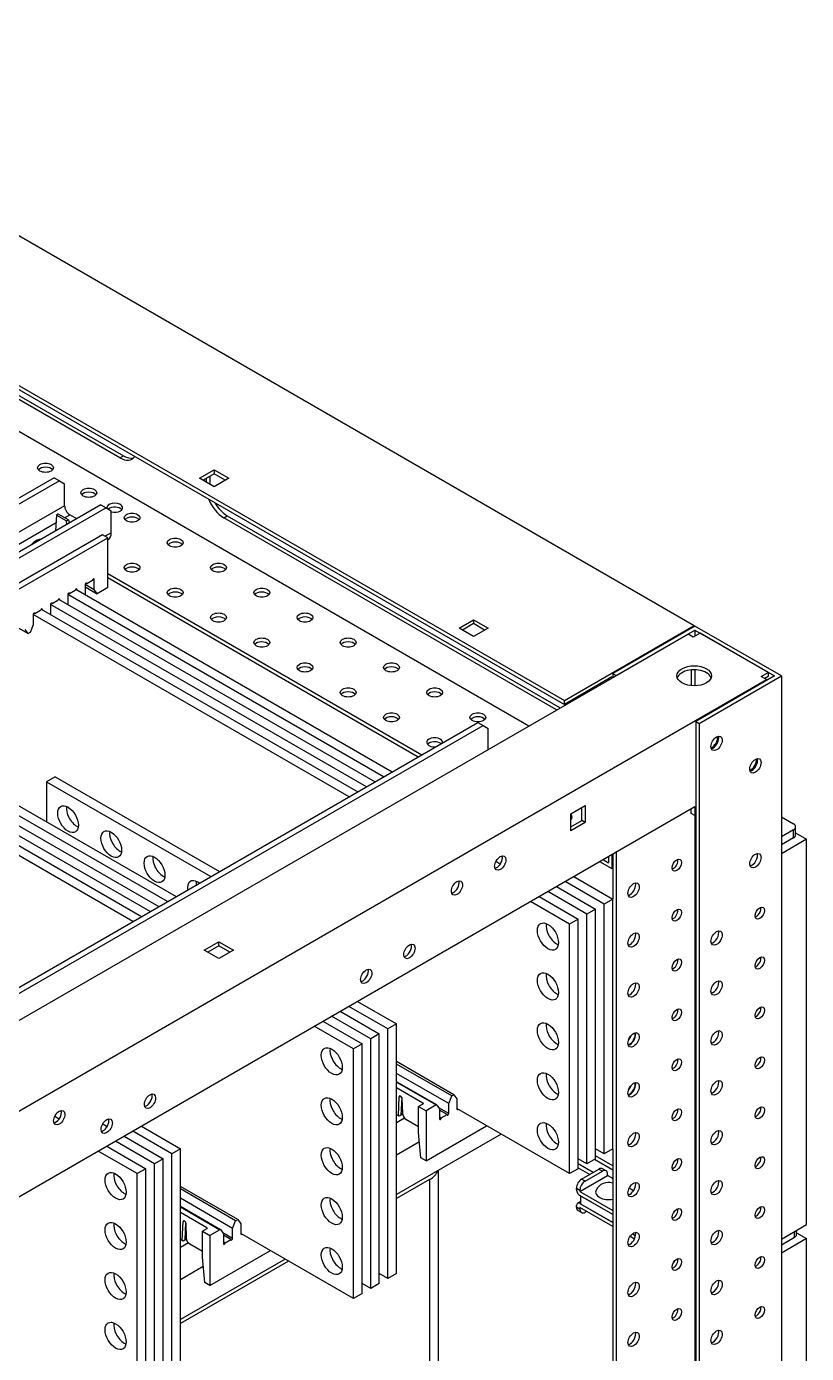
# Model space of a CAD drawing. Header units: millimetres. Extents: x -116965 to 323937, y 291661 to 566926.
# Drawn here: x -22247.7 to -22081.8, y 314003.9 to 314286.1 of the extents above; entities that cross this region are included whole.
import ezdxf

# ---------------------------------------------------------------- set-up
doc = ezdxf.new("R2010")
doc.units = ezdxf.units.MM
doc.layers.add('ALPHA', color=255, linetype='Continuous')

msp = doc.modelspace()

# ---------------------------------------------------------------- linework, layer by layer
at = {"layer": 'ALPHA'}
for p, q in [((-22326.351186, 314286.09629), (-22105.73387, 314158.722824)), ((-22353.92835, 314270.174607), (-22133.311035, 314142.80114)), ((-22353.92835, 314269.325451), (-22133.311035, 314141.951984)), ((-22326.351186, 314244.487625), (-22140.848793, 314137.387768)), ((-22227.808785, 314194.387394), (-22308.701801, 314241.090999)), ((-22307.96641, 314241.515577), (-22227.073394, 314194.811973)), ((-22227.808785, 314194.387394), (-22227.073394, 314194.811973)), ((-22241.781215, 314190.141612), (-22394.007163, 314102.25392)), ((-22240.678128, 314189.504745), (-22392.904076, 314101.617053)), ((-22241.781215, 314190.141612), (-22240.678128, 314189.504745)), ((-22240.678128, 314189.504745), (-22239.575042, 314188.867878)), ((-22210.858021, 314190.035468), (-22207.769379, 314191.818696)), ((-22207.769379, 314188.252239), (-22210.858021, 314190.035468)), ((-22207.769379, 314190.96954), (-22210.12263, 314189.610889)), ((-22209.424009, 314189.20754), (-22209.424009, 314190.014239)), ((-22208.688618, 314190.438817), (-22208.688618, 314188.782962)), ((-22207.769379, 314191.818696), (-22207.769379, 314190.96954)), ((-22207.769379, 314191.818696), (-22204.680736, 314190.035468)), ((-22205.416127, 314189.610889), (-22207.769379, 314190.96954)), ((-22204.680736, 314190.035468), (-22207.769379, 314188.252239)), ((-22239.575042, 314184.197517), (-22239.575042, 314188.867878)), ((-22239.575042, 314184.197517), (-22387.756339, 314098.645005)), ((-22231.853436, 314184.409806), (-22384.079384, 314096.522114)), ((-22230.750349, 314183.772939), (-22382.976297, 314095.885247)), ((-22231.853436, 314184.409806), (-22230.750349, 314183.772939)), ((-22230.750349, 314183.772939), (-22229.647263, 314183.136072)), ((-22241.305868, 314182.224763), (-22241.474642, 314178.855)), ((-22240.938172, 314182.437052), (-22241.305868, 314182.224763)), ((-22241.305868, 314182.224763), (-22239.137021, 314180.972578)), ((-22238.769326, 314181.184867), (-22240.938172, 314182.437052)), ((-22239.575042, 314181.650048), (-22238.471955, 314182.286915)), ((-22239.137021, 314180.972578), (-22238.769326, 314181.184867)), ((-22239.11443, 314180.217669), (-22239.137021, 314180.972578)), ((-22238.769326, 314181.184867), (-22238.591921, 314180.51934)), ((-22237.001173, 314181.437759), (-22238.471955, 314182.286915)), ((-22229.647263, 314178.465711), (-22229.647263, 314183.136072)), ((-22205.747053, 314181.650048), (-22205.011662, 314182.074626)), ((-22134.965665, 314140.784394), (-22205.747053, 314181.650048)), ((-22205.011662, 314182.074626), (-22134.230273, 314141.208972)), ((-22259.062905, 314170.398725), (-22241.387049, 314180.603885)), ((-22229.647263, 314178.465711), (-22230.934197, 314177.722699)), ((-22231.48574, 314178.041133), (-22253.915167, 314165.091497)), ((-22252.812081, 314164.45463), (-22230.382654, 314177.404266)), ((-22245.421401, 314176.852314), (-22245.972944, 314176.53388)), ((-22230.382654, 314177.404266), (-22231.48574, 314178.041133)), ((-22230.382654, 314166.78981), (-22230.382654, 314177.404266)), ((-22230.293436, 314177.037447), (-22230.382654, 314176.985937)), ((-22230.382654, 314169.761858), (-22163.645916, 314131.231384)), ((-22235.21785, 314167.394834), (-22235.21785, 314165.33563)), ((-22235.21785, 314166.983864), (-22232.632196, 314165.491036)), ((-22235.195463, 314167.509283), (-22233.269063, 314166.397075)), ((-22234.850154, 314167.607123), (-22235.034002, 314167.713268)), ((-22233.636759, 314168.307677), (-22234.850154, 314167.607123)), ((-22233.452911, 314168.626111), (-22233.269063, 314168.519966)), ((-22233.269063, 314166.397075), (-22233.269063, 314168.519966)), ((-22230.382654, 314166.78981), (-22232.632196, 314165.491036)), ((-22230.382654, 314168.912701), (-22164.381307, 314130.806806)), ((-22240.99067, 314164.061895), (-22242.204065, 314163.361341)), ((-22240.855433, 314164.344708), (-22173.573695, 314125.499578)), ((-22240.806822, 314164.380329), (-22240.622974, 314164.274184)), ((-22240.622974, 314164.210497), (-22240.622974, 314164.274184)), ((-22238.894805, 314165.271943), (-22238.894805, 314163.212738)), ((-22171.735217, 314126.561023), (-22238.888262, 314165.331852)), ((-22238.527109, 314165.484232), (-22238.710957, 314165.590377)), ((-22237.313714, 314166.184786), (-22238.527109, 314165.484232)), ((-22237.178478, 314166.467599), (-22169.89674, 314127.622469)), ((-22237.129866, 314166.50322), (-22236.946019, 314166.397075)), ((-22236.946019, 314166.333388), (-22236.946019, 314166.397075)), ((-22232.632196, 314165.491036), (-22233.269063, 314166.397075)), ((-22245.88102, 314161.23845), (-22246.064868, 314161.344594)), ((-22244.667625, 314161.939004), (-22245.88102, 314161.23845)), ((-22244.532388, 314162.221816), (-22177.25065, 314123.376687)), ((-22244.483777, 314162.257437), (-22244.299929, 314162.151293)), ((-22244.299929, 314162.087606), (-22244.299929, 314162.151293)), ((-22242.57176, 314163.149052), (-22242.57176, 314161.089847)), ((-22175.412172, 314124.438132), (-22242.565217, 314163.208961)), ((-22242.204065, 314163.361341), (-22242.387913, 314163.467485)), ((-22249.925671, 314158.492299), (-22247.340017, 314156.999472)), ((-22246.248716, 314158.90327), (-22246.885583, 314157.261839)), ((-22246.248716, 314161.026161), (-22246.248716, 314158.90327)), ((-22179.089128, 314122.315241), (-22246.242172, 314161.08607)), ((-22155.703692, 314158.192101), (-22152.61505, 314159.97533)), ((-22152.61505, 314159.126173), (-22154.968301, 314157.767523)), ((-22152.61505, 314159.97533), (-22152.61505, 314159.126173)), ((-22152.61505, 314159.97533), (-22149.526407, 314158.192101)), ((-22150.261798, 314157.767523), (-22152.61505, 314159.126173)), ((-22133.311035, 314142.80114), (-22105.73387, 314158.722824)), ((-22105.550022, 314158.616679), (-22123.01556, 314148.532946)), ((-22105.73387, 314158.722824), (-22105.73387, 314158.510535)), ((-22087.165246, 314148.002224), (-22105.550022, 314158.616679)), ((-22323.225774, 314032.092369), (-22107.020805, 314156.918366)), ((-22247.340017, 314156.999472), (-22247.976884, 314157.905511)), ((-22246.885583, 314157.261839), (-22247.340017, 314156.999472)), ((-22152.61505, 314156.408872), (-22155.703692, 314158.192101)), ((-22149.526407, 314158.192101), (-22152.61505, 314156.408872)), ((-22122.280169, 314148.108368), (-22105.550022, 314157.767523)), ((-22105.917718, 314156.281499), (-22107.020805, 314156.918366)), ((-22104.446936, 314157.130655), (-22105.917718, 314156.281499)), ((-22105.550022, 314157.767523), (-22088.636028, 314148.002224)), ((-22105.550022, 314157.767523), (-22105.550022, 314156.493788)), ((-22089.959732, 314148.766464), (-22104.446936, 314157.130655)), ((-22306.532397, 314022.454443), (-22090.327428, 314147.280441)), ((-22123.199408, 314147.789935), (-22133.311035, 314141.951984)), ((-22123.934799, 314147.365356), (-22123.934799, 314147.153067)), ((-22123.199408, 314147.789935), (-22123.199408, 314147.577645)), ((-22123.01556, 314148.532946), (-22122.280169, 314148.108368)), ((-22123.01556, 314148.532946), (-22123.01556, 314147.68379)), ((-22106.285413, 314145.940341), (-22106.285413, 314149.299866)), ((-22105.550022, 314149.32541), (-22105.550022, 314145.914796)), ((-22088.636028, 314148.002224), (-22105.366175, 314138.343069)), ((-22104.630784, 314137.918491), (-22087.165246, 314148.002224)), ((-22091.430514, 314147.917308), (-22089.959732, 314148.766464)), ((-22090.327428, 314147.280441), (-22091.430514, 314147.917308)), ((-22089.959732, 314147.917308), (-22090.695123, 314147.49273)), ((-22090.327428, 314147.025694), (-22090.327428, 314147.280441)), ((-22089.959732, 314148.766464), (-22089.959732, 314147.917308)), ((-22087.165246, 314148.002224), (-22087.165246, 313638.508357)), ((-22133.311035, 314141.951984), (-22133.311035, 314142.80114)), ((-22132.391796, 314142.482707), (-22132.207948, 314142.376562)), ((-22217.697158, 314100.024885), (-22284.850203, 314138.795713)), ((-22283.140418, 314139.93146), (-22215.85868, 314101.08633)), ((-22303.921759, 314050.243088), (-22151.695811, 314138.13078)), ((-22302.818672, 314049.606221), (-22150.592724, 314137.493913)), ((-22221.374113, 314097.901993), (-22288.527158, 314136.672822)), ((-22286.817374, 314137.808569), (-22219.535636, 314098.963439)), ((-22151.695811, 314138.13078), (-22150.592724, 314137.493913)), ((-22150.592724, 314137.493913), (-22149.489638, 314136.857045)), ((-22149.489638, 314132.398974), (-22149.489638, 314136.857045)), ((-22105.366175, 314138.343069), (-22104.630784, 314137.918491)), ((-22105.366175, 314138.343069), (-22105.366175, 313628.849203)), ((-22104.630784, 314137.918491), (-22104.630784, 313628.424624)), ((-22225.051068, 314095.779102), (-22292.204113, 314134.549931)), ((-22290.494329, 314135.685678), (-22223.212591, 314096.840548)), ((-22241.597367, 314126.561023), (-22243.435845, 314125.499578)), ((-22243.435845, 314125.499578), (-22243.435845, 314117.008013)), ((-22243.435845, 314125.499578), (-22208.50477, 314105.332112)), ((-22241.597367, 314126.561023), (-22206.666292, 314106.393558)), ((-22290.317024, 314013.55953), (-22105.586792, 314120.213579)), ((-22131.950561, 314118.663869), (-22128.861919, 314120.447097)), ((-22129.59731, 314117.305218), (-22129.59731, 314120.022519)), ((-22128.861919, 314120.447097), (-22128.861919, 314116.88064)), ((-22106.322183, 314118.727555), (-22106.322183, 314119.789001)), ((-22105.586792, 314120.213579), (-22105.586792, 314118.302977)), ((-22131.950561, 314115.097411), (-22131.950561, 314118.663869)), ((-22131.950561, 314115.946568), (-22129.59731, 314117.305218)), ((-22128.861919, 314116.88064), (-22131.950561, 314115.097411)), ((-22128.861919, 314116.88064), (-22129.59731, 314117.305218)), ((-22105.586792, 314118.302977), (-22106.322183, 314118.727555)), ((-22105.586792, 314118.302977), (-22105.366175, 314118.430351)), ((-22105.550022, 314118.324206), (-22105.550022, 313773.099654)), ((-22087.165246, 314118.069459), (-22084.591377, 314116.583435)), ((-22084.591377, 314115.309701), (-22087.165246, 314113.823677)), ((-22084.591377, 314113.611388), (-22087.165246, 314112.125364)), ((-22081.833661, 314113.292954), (-22087.165246, 314110.214762)), ((-22084.591377, 314113.611388), (-22084.591377, 314115.309701)), ((-22084.134464, 314114.248255), (-22084.134464, 314115.946568)), ((-22084.134464, 314114.621323), (-22081.833661, 314113.292954)), ((-22081.833661, 314031.349357), (-22081.833661, 314113.292954)), ((-22122.280169, 314110.575653), (-22122.280169, 313763.971222)), ((-22146.939868, 314107.99964), (-22147.884448, 314108.544993)), ((-22125.810046, 314108.537678), (-22123.199408, 314107.030425)), ((-22125.074655, 314108.962256), (-22123.934799, 314108.30416)), ((-22123.934799, 314109.620352), (-22123.934799, 314108.30416)), ((-22123.199408, 314110.044931), (-22123.199408, 314107.030425)), ((-22123.01556, 314110.151075), (-22123.01556, 314100.555607)), ((-22131.325479, 314105.353341), (-22123.01556, 314100.555607)), ((-22123.01556, 314107.13657), (-22123.199408, 314107.030425)), ((-22128.530993, 314097.371271), (-22136.840912, 314102.169005)), ((-22135.002434, 314103.23045), (-22126.692515, 314098.432716)), ((-22124.854038, 314099.494162), (-22133.163956, 314104.291896)), ((-22132.207948, 314095.24838), (-22140.517867, 314100.046114)), ((-22138.679389, 314101.107559), (-22130.36947, 314096.309825)), ((-22123.01556, 314100.555607), (-22124.854038, 314099.494162)), ((-22124.854038, 314046.421884), (-22124.854038, 314099.494162)), ((-22123.01556, 314047.48333), (-22123.01556, 314100.555607)), ((-22130.36947, 314096.309825), (-22132.207948, 314095.24838)), ((-22130.36947, 314043.237547), (-22130.36947, 314096.309825)), ((-22126.692515, 314098.432716), (-22128.530993, 314097.371271)), ((-22128.530993, 314044.298993), (-22128.530993, 314097.371271)), ((-22126.692515, 314045.360439), (-22126.692515, 314098.432716)), ((-22132.207948, 314042.176102), (-22132.207948, 314095.24838)), ((-22209.865243, 314089.686405), (-22206.776601, 314091.469633)), ((-22206.776601, 314090.620477), (-22209.129852, 314089.261827)), ((-22206.776601, 314091.469633), (-22203.687958, 314089.686405)), ((-22206.776601, 314090.620477), (-22206.776601, 314091.469633)), ((-22204.423349, 314089.261827), (-22206.776601, 314090.620477)), ((-22206.776601, 314087.903176), (-22209.865243, 314089.686405)), ((-22203.687958, 314089.686405), (-22206.776601, 314087.903176)), ((-22180.964375, 314076.694311), (-22172.654456, 314071.896577)), ((-22170.815978, 314072.958023), (-22179.125897, 314077.755757)), ((-22177.28742, 314078.817202), (-22168.977501, 314074.019468)), ((-22184.64133, 314074.57142), (-22176.331411, 314069.773686)), ((-22174.492934, 314070.835132), (-22182.802852, 314075.632866)), ((-22168.977501, 314074.019468), (-22170.815978, 314072.958023)), ((-22168.977501, 314020.947191), (-22168.977501, 314074.019468)), ((-22178.169889, 314068.712241), (-22186.479808, 314073.509975)), ((-22172.654456, 314071.896577), (-22174.492934, 314070.835132)), ((-22172.654456, 314018.8243), (-22172.654456, 314071.896577)), ((-22170.815978, 314019.885745), (-22170.815978, 314072.958023)), ((-22176.331411, 314069.773686), (-22178.169889, 314068.712241)), ((-22178.169889, 314015.639963), (-22178.169889, 314068.712241)), ((-22176.331411, 314016.701409), (-22176.331411, 314069.773686)), ((-22174.492934, 314017.762854), (-22174.492934, 314070.835132)), ((-22156.800179, 314058.971981), (-22168.977501, 314066.002561)), ((-22157.254613, 314058.709613), (-22168.977501, 314065.477825)), ((-22157.891481, 314057.068183), (-22168.977501, 314063.4687)), ((-22160.453279, 314056.800685), (-22168.977501, 314061.722147)), ((-22168.977501, 314061.634214), (-22160.583279, 314056.787807)), ((-22163.373821, 314057.197679), (-22168.977501, 314060.432965)), ((-22168.593818, 314054.47964), (-22168.437427, 314058.542817)), ((-22168.437427, 314058.542817), (-22168.173894, 314058.694968)), ((-22168.161915, 314058.688352), (-22168.111308, 314058.659134)), ((-22167.90255, 314058.428244), (-22168.049905, 314054.59984)), ((-22167.835704, 314058.192694), (-22167.741381, 314055.019296)), ((-22163.373821, 314056.98539), (-22164.29306, 314056.454667)), ((-22163.373821, 314057.197679), (-22163.373821, 314056.98539)), ((-22160.583279, 314056.787807), (-22162.726677, 314055.550316)), ((-22160.424062, 314056.773587), (-22159.840267, 314055.943051)), ((-22157.891481, 314057.068183), (-22157.254613, 314058.709613)), ((-22157.891481, 314054.945292), (-22157.891481, 314057.068183)), ((-22157.254613, 314058.709613), (-22156.800179, 314058.971981)), ((-22156.800179, 314058.971981), (-22156.163312, 314058.065942)), ((-22156.163312, 314058.065942), (-22156.163312, 314055.943051)), ((-22241.646807, 314054.41127), (-22240.702228, 314053.865917)), ((-22168.425957, 314054.382726), (-22168.977501, 314054.701159)), ((-22167.272898, 314053.986999), (-22168.977501, 314053.002846)), ((-22167.712461, 314054.794663), (-22168.425957, 314054.382726)), ((-22167.718477, 314054.823418), (-22168.034282, 314055.005748)), ((-22167.77016, 314055.987549), (-22167.991572, 314056.115381)), ((-22167.780797, 314056.345423), (-22167.978328, 314056.459467)), ((-22164.29306, 314056.454667), (-22162.726677, 314055.550316)), ((-22164.29306, 314050.935151), (-22164.29306, 314056.454667)), ((-22162.726677, 314055.550316), (-22162.726677, 314044.93586)), ((-22157.891481, 314054.945292), (-22159.990951, 314056.157422)), ((-22159.840267, 314055.943051), (-22159.840267, 314053.82016)), ((-22158.259176, 314054.733003), (-22159.840267, 314055.645846)), ((-22159.840267, 314054.244738), (-22159.472571, 314054.032449)), ((-22159.472571, 314054.032449), (-22158.259176, 314054.733003)), ((-22132.207948, 314042.176102), (-22156.163312, 314056.006737)), ((-22231.448271, 314052.768924), (-22230.493662, 314052.217781)), ((-22216.777919, 314046.421884), (-22225.087838, 314051.219618)), ((-22223.24936, 314052.281064), (-22214.939441, 314047.48333)), ((-22167.006437, 314053.775455), (-22164.29306, 314052.208885)), ((-22162.726677, 314044.93586), (-22149.857333, 314052.365979)), ((-22220.454874, 314044.298993), (-22228.764793, 314049.096727)), ((-22226.926316, 314050.158172), (-22218.616397, 314045.360439)), ((-22146.731921, 314050.561522), (-22168.977501, 314037.718031)), ((-22168.977501, 314046.209595), (-22164.127015, 314049.010024)), ((-22164.29306, 314050.935682), (-22164.29352, 314050.935416)), ((-22164.29352, 314050.935416), (-22164.29306, 314050.935151)), ((-22163.829763, 314045.572728), (-22164.29352, 314050.935416)), ((-22224.13183, 314042.176102), (-22232.441749, 314046.973836)), ((-22230.603271, 314048.035281), (-22222.293352, 314043.237547)), ((-22214.939441, 314047.48333), (-22216.777919, 314046.421884)), ((-22216.777919, 313993.349606), (-22216.777919, 314046.421884)), ((-22214.939441, 313994.411052), (-22214.939441, 314047.48333)), ((-22162.726677, 314044.93586), (-22163.829763, 314045.572728)), ((-22124.854038, 314046.421884), (-22126.692515, 314047.48333)), ((-22123.01556, 314043.874415), (-22126.692515, 314045.997306)), ((-22123.01556, 314047.48333), (-22124.854038, 314046.421884)), ((-22123.01556, 314047.48333), (-22123.01556, 313763.546644)), ((-22222.293352, 314043.237547), (-22224.13183, 314042.176102)), ((-22222.293352, 313990.16527), (-22222.293352, 314043.237547)), ((-22218.616397, 314045.360439), (-22220.454874, 314044.298993)), ((-22220.454874, 313991.226715), (-22220.454874, 314044.298993)), ((-22218.616397, 313992.288161), (-22218.616397, 314045.360439)), ((-22160.08748, 313990.483703), (-22160.08748, 314042.850686)), ((-22130.36947, 314043.237547), (-22132.207948, 314042.176102)), ((-22128.530993, 314044.298993), (-22130.36947, 314045.360439)), ((-22127.170519, 314042.452078), (-22130.36947, 314044.298993)), ((-22130.36947, 314043.449837), (-22127.90591, 314042.027499)), ((-22129.634079, 314041.029741), (-22125.957124, 314043.152632)), ((-22128.898688, 314040.605162), (-22125.221733, 314042.728054)), ((-22126.692515, 314045.360439), (-22128.530993, 314044.298993)), ((-22126.876363, 314045.254294), (-22123.01556, 314043.025258)), ((-22125.957124, 314043.152632), (-22125.221733, 314042.728054)), ((-22124.441733, 314042.805318), (-22125.177124, 314043.229897)), ((-22224.13183, 313989.103824), (-22224.13183, 314042.176102)), ((-22161.991286, 314040.902367), (-22168.977501, 314036.868874)), ((-22161.991286, 314040.902367), (-22161.991286, 313987.830089)), ((-22130.001775, 314038.354898), (-22124.118646, 314041.751524)), ((-22128.898688, 314040.605162), (-22129.634079, 314041.029741)), ((-22124.118646, 314041.751524), (-22124.118646, 314042.091186)), ((-22123.01556, 314041.114656), (-22124.118646, 314041.751524)), ((-22123.199408, 314041.220801), (-22123.01556, 314041.326945)), ((-22118.284026, 314040.293506), (-22118.187011, 314040.237494)), ((-22202.76212, 314032.435842), (-22214.939441, 314039.466422)), ((-22203.216554, 314032.173474), (-22214.939441, 314038.941687)), ((-22130.737166, 314039.119139), (-22130.001775, 314038.69456)), ((-22130.737166, 314038.779476), (-22130.737166, 314039.119139)), ((-22130.001775, 314038.69456), (-22130.001775, 314038.354898)), ((-22130.001775, 314038.354898), (-22123.01556, 314034.321405)), ((-22123.01556, 314033.472248), (-22130.001775, 314037.505741)), ((-22129.817927, 314035.701284), (-22129.817927, 314037.399597)), ((-22123.01556, 314033.472248), (-22129.817927, 314037.399597)), ((-22118.590543, 314038.559872), (-22119.535123, 314039.105225)), ((-22203.853421, 314030.532044), (-22214.939441, 314036.932561)), ((-22206.41522, 314030.264546), (-22214.939441, 314035.186008)), ((-22214.939441, 314035.098075), (-22206.54522, 314030.251668)), ((-22130.737166, 314035.043188), (-22130.737166, 314035.38285)), ((-22130.001775, 314034.618609), (-22130.737166, 314035.043188)), ((-22129.817927, 314036.265305), (-22130.521775, 314035.858938)), ((-22129.678688, 314033.904477), (-22130.414079, 314034.329055)), ((-22130.001775, 314035.807429), (-22129.817927, 314035.913573)), ((-22130.001775, 314035.807429), (-22123.01556, 314031.773935)), ((-22123.01556, 314030.924779), (-22130.001775, 314034.958272)), ((-22130.001775, 314034.958272), (-22130.001775, 314034.618609)), ((-22123.01556, 314031.773935), (-22129.817927, 314035.701284)), ((-22209.335762, 314030.66154), (-22214.939441, 314033.896827)), ((-22214.555759, 314027.943501), (-22214.399367, 314032.006678)), ((-22214.399367, 314032.006678), (-22214.135835, 314032.158829)), ((-22214.123856, 314032.152213), (-22214.073249, 314032.122995)), ((-22213.864491, 314031.892105), (-22214.011846, 314028.063701)), ((-22213.797645, 314031.656555), (-22213.703321, 314028.483157)), ((-22203.853421, 314030.532044), (-22203.216554, 314032.173474)), ((-22203.216554, 314032.173474), (-22202.76212, 314032.435842)), ((-22202.76212, 314032.435842), (-22202.125252, 314031.529803)), ((-22202.125252, 314031.529803), (-22202.125252, 314029.406912)), ((-22128.604532, 314034.151573), (-22128.898688, 314033.981742)), ((-22110.172791, 314033.69988), (-22110.198705, 314033.714842)), ((-22213.732101, 314029.45141), (-22213.953513, 314029.579242)), ((-22213.742738, 314029.809284), (-22213.940269, 314029.923328)), ((-22209.335762, 314030.449251), (-22210.255, 314029.918529)), ((-22210.255, 314024.399012), (-22210.255, 314029.918529)), ((-22210.255, 314029.918529), (-22208.688618, 314029.014177)), ((-22209.335762, 314030.66154), (-22209.335762, 314030.449251)), ((-22206.54522, 314030.251668), (-22208.688618, 314029.014177)), ((-22208.688618, 314029.014177), (-22208.688618, 314018.399721)), ((-22206.386003, 314030.237448), (-22205.802208, 314029.406912)), ((-22203.853421, 314028.409153), (-22205.952892, 314029.621283)), ((-22205.802208, 314029.406912), (-22205.802208, 314027.284021)), ((-22204.221117, 314028.196864), (-22205.802208, 314029.109707)), ((-22203.853421, 314028.409153), (-22203.853421, 314030.532044)), ((-22178.169889, 314015.639963), (-22202.125252, 314029.470599)), ((-22118.406696, 314028.26385), (-22119.351275, 314028.809203)), ((-22118.169919, 314028.976303), (-22118.85266, 314029.370484)), ((-22118.85266, 314029.370484), (-22118.169919, 314028.976303)), ((-22087.165246, 314028.271165), (-22081.833661, 314031.349357)), ((-22084.40753, 314028.589599), (-22087.165246, 314026.99743)), ((-22084.40753, 314028.589599), (-22084.40753, 314029.863333)), ((-22083.950616, 314029.226466), (-22083.950616, 314030.127132)), ((-22083.950616, 314029.599534), (-22081.833661, 314028.37731)), ((-22214.387898, 314027.846587), (-22214.939441, 314028.165021)), ((-22213.234839, 314027.45086), (-22214.939441, 314026.466708)), ((-22213.674402, 314028.258524), (-22214.387898, 314027.846587)), ((-22213.680418, 314028.287279), (-22213.996223, 314028.469609)), ((-22212.968378, 314027.239316), (-22210.255, 314025.672746)), ((-22208.688618, 314018.399721), (-22195.819274, 314025.82984)), ((-22205.802208, 314027.708599), (-22205.434512, 314027.49631)), ((-22205.434512, 314027.49631), (-22204.221117, 314028.196864)), ((-22081.833661, 314028.37731), (-22087.165246, 314025.299118)), ((-22081.833661, 313946.433713), (-22081.833661, 314028.37731)), ((-22192.693862, 314024.025383), (-22214.939441, 314011.181892)), ((-22191.958471, 314023.600805), (-22214.939441, 314010.332735)), ((-22210.255, 314024.399543), (-22210.25546, 314024.399277)), ((-22210.25546, 314024.399277), (-22210.255, 314024.399012)), ((-22209.791704, 314019.036589), (-22210.25546, 314024.399277)), ((-22214.939441, 314019.673456), (-22210.088956, 314022.473885)), ((-22170.815978, 314019.885745), (-22172.654456, 314020.947191)), ((-22168.977501, 314020.947191), (-22170.815978, 314019.885745)), ((-22208.688618, 314018.399721), (-22209.791704, 314019.036589)), ((-22174.492934, 314017.762854), (-22176.331411, 314018.8243)), ((-22172.654456, 314018.8243), (-22174.492934, 314017.762854)), ((-22176.331411, 314016.701409), (-22178.169889, 314015.639963))]:
    msp.add_line(p, q, dxfattribs=at)
msp.add_arc((-22123.934799, 314037.387656), 2.926625, 71.69380052, 153.81037469, dxfattribs=at)
for centre, major_axis, start_param, end_param in [((-22243.619693, 314192.264503), (-1.69, 0), 2.3561944902, 8.6393797974), ((-22243.619693, 314191.415347), (-1.69, 0), 3.5917893435, 5.8329886172), ((-22227.808785, 314198.633177), (-2.6, 4.503332), 2.3561944902, 3.4033920414), ((-22227.073394, 314199.057755), (-2.6, 4.503332), 2.3561944902, 2.999695599), ((-22234.427304, 314186.957276), (-1.69, 0), 2.3561944902, 8.6393797974), ((-22234.427304, 314186.108119), (-1.69, 0), 3.5917893435, 5.8329886172), ((-22238.471955, 314183.56065), (-0.78, 1.351), 0.7853981634, 2.3561944902), ((-22228.911871, 314183.772939), (-1.69, 0), 2.3561944902, 6.375423563), ((-22228.911871, 314182.923782), (-1.69, 0), 3.5917893435, 5.6522467422), ((-22205.747053, 314185.89583), (-2.6, 4.503332), 1.308996939, 2.3561944902), ((-22205.011662, 314186.320408), (-2.6, 4.503332), 1.56079566, 2.3561944902), ((-22228.911871, 314183.772939), (-1.69, 0), 1.1205996368, 2.3561944902), ((-22225.234916, 314181.650048), (-1.69, 0), 2.3561944902, 8.6393797974), ((-22225.234916, 314180.800891), (-1.69, 0), 3.5917893435, 5.8329886172), ((-22231.853436, 314179.739446), (-1.56, 2.701999), 3.1415926536, 3.926990817), ((-22244.355084, 314175.599808), (-2.288, 0), 5.4977871438, 6.0482686858), ((-22244.355084, 314176.236675), (-1.508, 0), 4.8150711723, 6.1805031152), ((-22216.042528, 314176.34282), (-1.69, 0), 2.3561944902, 8.6393797974), ((-22216.042528, 314175.493664), (-1.69, 0), 3.5917893435, 5.8329886172), ((-22225.234916, 314171.035592), (-1.69, 0), 2.3561944902, 8.6393797974), ((-22225.234916, 314170.186436), (-1.69, 0), 3.5917893435, 5.8329886172), ((-22206.85014, 314171.035592), (-1.69, 0), 2.3561944902, 8.6393797974), ((-22206.85014, 314170.186436), (-1.69, 0), 3.5917893435, 5.8329886172), ((-22235.034002, 314167.500979), (0.13, 0.225167), 5.4977871438, 8.6393797974), ((-22233.452911, 314168.413822), (0.13, 0.225167), 5.4977871438, 8.6393797974), ((-22216.042528, 314165.728364), (-1.69, 0), 2.3561944902, 8.6393797974), ((-22197.657752, 314165.728364), (-1.69, 0), 2.3561944902, 8.6393797974), ((-22240.806822, 314164.168039), (0.13, 0.225167), 5.4977871438, 8.6393797974), ((-22238.710957, 314165.378087), (0.13, 0.225167), 5.4977871438, 8.6393797974), ((-22237.129866, 314166.290931), (0.13, 0.225167), 5.4977871438, 8.6393797974), ((-22216.042528, 314164.879208), (-1.69, 0), 3.5917893435, 5.8329886172), ((-22197.657752, 314164.879208), (-1.69, 0), 3.5917893435, 5.8329886172), ((-22246.064868, 314161.132305), (0.13, 0.225167), 5.4977871438, 8.6393797974), ((-22244.483777, 314162.045148), (0.13, 0.225167), 5.4977871438, 8.6393797974), ((-22242.387913, 314163.255196), (0.13, 0.225167), 5.4977871438, 8.6393797974), ((-22206.85014, 314160.421137), (-1.69, 0), 2.3561944902, 8.6393797974), ((-22188.465364, 314160.421137), (-1.69, 0), 2.3561944902, 8.6393797974), ((-22206.85014, 314159.57198), (-1.69, 0), 3.5917893435, 5.8329886172), ((-22188.465364, 314159.57198), (-1.69, 0), 3.5917893435, 5.8329886172), ((-22197.657752, 314155.113909), (-1.69, 0), 2.3561944902, 8.6393797974), ((-22179.272975, 314155.113909), (-1.69, 0), 2.3561944902, 8.6393797974), ((-22197.657752, 314154.264752), (-1.69, 0), 3.5917893435, 5.8329886172), ((-22179.272975, 314154.264752), (-1.69, 0), 3.5917893435, 5.8329886172), ((-22188.465364, 314149.806681), (-1.69, 0), 2.3561944902, 8.6393797974), ((-22188.465364, 314148.957525), (-1.69, 0), 3.5917893435, 5.8329886172), ((-22170.080587, 314149.806681), (-1.69, 0), 2.3561944902, 8.6393797974), ((-22170.080587, 314148.957525), (-1.69, 0), 3.5917893435, 5.8329886172), ((-22105.697101, 314148.044682), (-3.692, 0), 2.3561944902, 8.6393797974), ((-22105.697101, 314147.195525), (-3.692, 0), 3.926990817, 6.0826591128), ((-22105.697101, 314147.195525), (-3.692, 0), 3.342118848, 3.926990817), ((-22179.272975, 314144.499453), (-1.69, 0), 2.3561944902, 8.6393797974), ((-22179.272975, 314143.650297), (-1.69, 0), 3.5917893435, 5.8329886172), ((-22160.888199, 314144.499453), (-1.69, 0), 2.3561944902, 8.6393797974), ((-22160.888199, 314143.650297), (-1.69, 0), 3.5917893435, 5.8329886172), ((-22170.080587, 314139.192226), (-1.69, 0), 2.3561944902, 8.6393797974), ((-22170.080587, 314138.343069), (-1.69, 0), 3.5917893435, 5.8329886172), ((-22151.695811, 314139.192226), (-1.69, 0), 2.3561944902, 8.6393797974), ((-22151.695811, 314138.343069), (-1.69, 0), 3.5917893435, 5.8329886172), ((-22160.888199, 314133.884998), (-1.69, 0), 3.0493543979, 7.9462198897), ((-22160.888199, 314133.035841), (-1.69, 0), 3.7725312186, 5.8329886172), ((-22100.953828, 314133.672709), (0.845, 1.463583), 2.3561944902, 8.6393797974), ((-22101.909837, 314134.22466), (0.845, 1.463583), 3.7428568703, 5.6819210905), ((-22101.689219, 314134.097287), (0.845, 1.463583), 3.5917893435, 5.8329886172), ((-22092.680679, 314128.896204), (0.845, 1.463583), 2.3561944902, 8.6393797974), ((-22093.636687, 314129.448155), (0.845, 1.463583), 3.7428568703, 5.6819210905), ((-22093.41607, 314129.320782), (0.845, 1.463583), 3.5917893435, 5.8329886172), ((-22238.839651, 314117.538736), (-1.56, 2.701999), 0.7853981634, 7.0685834706), ((-22237.001173, 314118.600182), (-1.56, 2.701999), 0.6301372461, 2.3561944902), ((-22237.001173, 314118.600182), (-1.56, 2.701999), 2.3561944902, 2.5114554075), ((-22133.311035, 314117.963314), (-1.69, 0), 2.5064951808, 3.7766901264), ((-22133.311035, 314117.114158), (-1.69, 0), 3.5917893435, 3.7766901264), ((-22085.694464, 314115.946568), (-1.56, 0), 2.3561944902, 3.926990817), ((-22229.647263, 314112.231508), (-1.56, 2.701999), 0.7853981634, 7.0685834706), ((-22227.808785, 314113.292954), (-1.56, 2.701999), 0.6301372461, 2.3561944902), ((-22085.694464, 314114.248255), (-1.56, 0), 2.3561944902, 3.1415926536), ((-22227.808785, 314113.292954), (-1.56, 2.701999), 2.3561944902, 2.5114554075), ((-22092.680679, 314108.728738), (0.845, 1.463583), 2.3561944902, 8.6393797974), ((-22220.454874, 314106.924281), (-1.56, 2.701999), 0.7853981634, 7.0685834706), ((-22218.616397, 314107.985726), (-1.56, 2.701999), 0.6301372461, 2.3561944902), ((-22146.952539, 314108.219244), (0.845, 1.463583), 2.3561944902, 8.6393797974), ((-22147.68793, 314108.643823), (0.845, 1.463583), 3.5917893435, 5.4977871438), ((-22147.68793, 314108.643823), (0.845, 1.463583), 5.4977871438, 5.8329886172), ((-22109.410825, 314107.773437), (0.702, 1.2159), 2.3561944902, 8.6393797974), ((-22110.146216, 314108.198015), (0.702, 1.2159), 3.926990817, 5.7318997087), ((-22093.41607, 314109.153316), (0.845, 1.463583), 3.5917893435, 5.8329886172), ((-22218.616397, 314107.985726), (-1.56, 2.701999), 2.3561944902, 2.5114554075), ((-22110.146216, 314108.198015), (0.702, 1.2159), 3.692878252, 3.926990817), ((-22211.262486, 314101.617053), (-1.56, 2.701999), 5.4977871438, 7.2238443879), ((-22209.424009, 314102.678498), (-1.56, 2.701999), 0.6301372461, 0.9406590807), ((-22211.262486, 314101.617053), (-1.56, 2.701999), 5.3425262265, 5.4977871438), ((-22156.144927, 314102.912017), (0.845, 1.463583), 2.3561944902, 8.6393797974), ((-22156.880318, 314103.336595), (0.845, 1.463583), 3.5917893435, 5.4977871438), ((-22156.880318, 314103.336595), (0.845, 1.463583), 5.4977871438, 5.8329886172), ((-22118.603214, 314102.466209), (0.845, 1.463583), 2.3561944902, 8.6393797974), ((-22119.338605, 314102.890788), (0.845, 1.463583), 3.926990817, 5.8329886172), ((-22119.338605, 314102.890788), (0.845, 1.463583), 3.5917893435, 3.926990817), ((-22109.410825, 314097.158982), (0.702, 1.2159), 2.3561944902, 8.6393797974), ((-22110.146216, 314097.58356), (0.702, 1.2159), 3.692878252, 3.926990817), ((-22110.146216, 314097.58356), (0.702, 1.2159), 3.926990817, 5.7318997087), ((-22091.76144, 314097.58356), (0.702, 1.2159), 2.3561944902, 8.6393797974), ((-22092.496831, 314098.008138), (0.702, 1.2159), 3.692878252, 5.7318997087), ((-22136.804142, 314092.594766), (-1.586, 2.747033), 0.7853981634, 7.0685834706), ((-22134.965665, 314093.656211), (-1.586, 2.747033), 0.6182324985, 2.3561944902), ((-22118.603214, 314091.851754), (0.845, 1.463583), 2.3561944902, 8.6393797974), ((-22100.953828, 314092.276332), (0.845, 1.463583), 2.3561944902, 8.6393797974), ((-22101.689219, 314092.70091), (0.845, 1.463583), 3.5917893435, 5.8329886172), ((-22166.256554, 314089.431658), (0.845, 1.463583), 2.3561944902, 8.6393797974), ((-22166.991945, 314089.856236), (0.845, 1.463583), 5.4977871438, 5.8329886172), ((-22134.965665, 314093.656211), (-1.586, 2.747033), 2.3561944902, 2.5233601551), ((-22119.338605, 314092.276332), (0.845, 1.463583), 3.5917893435, 3.926990817), ((-22119.338605, 314092.276332), (0.845, 1.463583), 3.926990817, 5.8329886172), ((-22166.991945, 314089.856236), (0.845, 1.463583), 3.5917893435, 5.4977871438), ((-22109.410825, 314086.544526), (0.702, 1.2159), 2.3561944902, 8.6393797974), ((-22110.146216, 314086.969104), (0.702, 1.2159), 3.926990817, 5.7318997087), ((-22091.76144, 314086.969104), (0.702, 1.2159), 2.3561944902, 8.6393797974), ((-22092.496831, 314087.393682), (0.702, 1.2159), 3.692878252, 5.7318997087), ((-22175.448942, 314084.12443), (0.845, 1.463583), 2.3561944902, 8.6393797974), ((-22176.184333, 314084.549008), (0.845, 1.463583), 3.5917893435, 5.4977871438), ((-22176.184333, 314084.549008), (0.845, 1.463583), 5.4977871438, 5.8329886172), ((-22136.804142, 314081.98031), (-1.586, 2.747033), 0.7853981634, 7.0685834706), ((-22110.146216, 314086.969104), (0.702, 1.2159), 3.692878252, 3.926990817), ((-22134.965665, 314083.041756), (-1.586, 2.747033), 0.6182324985, 2.3561944902), ((-22118.603214, 314081.237298), (0.845, 1.463583), 2.3561944902, 8.6393797974), ((-22119.338605, 314081.661876), (0.845, 1.463583), 3.926990817, 5.8329886172), ((-22100.953828, 314081.661876), (0.845, 1.463583), 2.3561944902, 8.6393797974), ((-22101.689219, 314082.086455), (0.845, 1.463583), 3.5917893435, 5.8329886172), ((-22134.965665, 314083.041756), (-1.586, 2.747033), 2.3561944902, 2.5233601551), ((-22119.338605, 314081.661876), (0.845, 1.463583), 3.5917893435, 3.926990817), ((-22109.410825, 314075.93007), (0.702, 1.2159), 2.3561944902, 8.6393797974), ((-22110.146216, 314076.354649), (0.702, 1.2159), 3.926990817, 5.7318997087), ((-22091.76144, 314076.354649), (0.702, 1.2159), 2.3561944902, 8.6393797974), ((-22092.496831, 314076.779227), (0.702, 1.2159), 3.692878252, 5.7318997087), ((-22136.804142, 314071.365855), (-1.586, 2.747033), 0.7853981634, 7.0685834706), ((-22134.965665, 314072.4273), (-1.586, 2.747033), 0.6182324985, 2.3561944902), ((-22110.146216, 314076.354649), (0.702, 1.2159), 3.692878252, 3.926990817), ((-22118.603214, 314070.622843), (0.845, 1.463583), 2.3561944902, 8.6393797974), ((-22119.430529, 314071.100493), (0.845, 1.463583), 3.6531495918, 5.771628369), ((-22120.16592, 314071.525071), (0.845, 1.463583), 4.3217819367, 5.1029960241), ((-22119.338605, 314071.047421), (0.845, 1.463583), 3.926990817, 5.8329886172), ((-22100.953828, 314071.047421), (0.845, 1.463583), 2.3561944902, 8.6393797974), ((-22101.689219, 314071.471999), (0.845, 1.463583), 3.5917893435, 5.8329886172), ((-22182.766083, 314066.058627), (-1.586, 2.747033), 0.7853981634, 7.0685834706), ((-22180.927605, 314067.120072), (-1.586, 2.747033), 0.6182324985, 2.3561944902), ((-22134.965665, 314072.4273), (-1.586, 2.747033), 2.3561944902, 2.5233601551), ((-22119.338605, 314071.047421), (0.845, 1.463583), 3.5917893435, 3.926990817), ((-22109.410825, 314065.315615), (0.702, 1.2159), 2.3561944902, 8.6393797974), ((-22110.146216, 314065.740193), (0.702, 1.2159), 3.926990817, 5.7318997087), ((-22091.76144, 314065.740193), (0.702, 1.2159), 2.3561944902, 8.6393797974), ((-22092.496831, 314066.164771), (0.702, 1.2159), 3.692878252, 5.7318997087), ((-22180.927605, 314067.120072), (-1.586, 2.747033), 2.3561944902, 2.5233601551), ((-22136.804142, 314060.751399), (-1.586, 2.747033), 0.7853981634, 7.0685834706), ((-22134.965665, 314061.812845), (-1.586, 2.747033), 0.6182324985, 2.3561944902), ((-22110.146216, 314065.740193), (0.702, 1.2159), 3.692878252, 3.926990817), ((-22118.603214, 314060.008387), (0.845, 1.463583), 2.3561944902, 8.6393797974), ((-22119.430529, 314060.486038), (0.845, 1.463583), 3.6531495918, 5.771628369), ((-22120.16592, 314060.910616), (0.845, 1.463583), 4.3217819367, 5.1029960241), ((-22119.338605, 314060.432965), (0.845, 1.463583), 3.926990817, 5.8329886172), ((-22100.953828, 314060.432965), (0.845, 1.463583), 2.3561944902, 8.6393797974), ((-22101.689219, 314060.857544), (0.845, 1.463583), 3.5917893435, 5.8329886172), ((-22221.410883, 314057.588291), (0.845, 1.463583), 2.3561944902, 8.6393797974), ((-22222.146274, 314058.01287), (0.845, 1.463583), 3.5917893435, 5.4977871438), ((-22222.146274, 314058.01287), (0.845, 1.463583), 5.4977871438, 5.8329886172), ((-22182.766083, 314055.444171), (-1.586, 2.747033), 0.7853981634, 7.0685834706), ((-22180.927605, 314056.505617), (-1.586, 2.747033), 0.6182324985, 2.3561944902), ((-22168.161915, 314058.369919), (-0.195, 0.33775), 5.4977871438, 7.0251325752), ((-22168.111308, 314058.3407), (-0.195, 0.33775), 3.961897402, 5.4977871438), ((-22163.557669, 314057.091535), (-0.26, 0), 2.3561944902, 3.926990817), ((-22160.583279, 314056.575518), (0.13, 0.225167), 6.0213859194, 7.0685834706), ((-22134.965665, 314061.812845), (-1.586, 2.747033), 2.3561944902, 2.5233601551), ((-22119.338605, 314060.432965), (0.845, 1.463583), 3.5917893435, 3.926990817), ((-22240.714898, 314054.085521), (0.845, 1.463583), 2.3561944902, 8.6393797974), ((-22241.450289, 314054.510099), (0.845, 1.463583), 3.5917893435, 5.4977871438), ((-22241.450289, 314054.510099), (0.845, 1.463583), 5.4977871438, 5.8329886172), ((-22230.603271, 314052.281064), (0.845, 1.463583), 2.3561944902, 8.6393797974), ((-22167.006437, 314054.624611), (-0.52, 0.900666), 0.8203047484, 2.3561944902), ((-22159.656419, 314053.926304), (0.13, 0.225167), 2.3561944902, 5.4977871438), ((-22158.075328, 314054.839147), (0.13, 0.225167), 2.3561944902, 5.4977871438), ((-22155.979464, 314056.049195), (0.13, 0.225167), 2.3561944902, 4.1945832119), ((-22109.410825, 314054.701159), (0.702, 1.2159), 2.3561944902, 8.6393797974), ((-22110.146216, 314055.125738), (0.702, 1.2159), 3.692878252, 3.926990817), ((-22110.146216, 314055.125738), (0.702, 1.2159), 3.926990817, 5.7318997087), ((-22091.76144, 314055.125738), (0.702, 1.2159), 2.3561944902, 8.6393797974), ((-22092.496831, 314055.550316), (0.702, 1.2159), 3.692878252, 5.7318997087), ((-22231.338662, 314052.705642), (0.845, 1.463583), 3.5917893435, 5.4977871438), ((-22231.338662, 314052.705642), (0.845, 1.463583), 5.4977871438, 5.8329886172), ((-22180.927605, 314056.505617), (-1.586, 2.747033), 2.3561944902, 2.5233601551), ((-22136.804142, 314050.136943), (-1.586, 2.747033), 0.7853981634, 7.0685834706), ((-22134.965665, 314051.198389), (-1.586, 2.747033), 0.6182324985, 2.3561944902), ((-22118.603214, 314049.393932), (0.845, 1.463583), 2.3561944902, 8.6393797974), ((-22100.953828, 314049.81851), (0.845, 1.463583), 2.3561944902, 8.6393797974), ((-22101.689219, 314050.243088), (0.845, 1.463583), 3.5917893435, 5.8329886172), ((-22134.965665, 314051.198389), (-1.586, 2.747033), 2.3561944902, 2.5233601551), ((-22119.338605, 314049.81851), (0.845, 1.463583), 3.5917893435, 3.926990817), ((-22119.338605, 314049.81851), (0.845, 1.463583), 3.926990817, 5.8329886172), ((-22182.766083, 314044.829716), (-1.586, 2.747033), 0.7853981634, 7.0685834706), ((-22180.927605, 314045.891161), (-1.586, 2.747033), 0.6182324985, 2.3561944902), ((-22109.410825, 314044.086704), (0.702, 1.2159), 2.3561944902, 8.6393797974), ((-22091.76144, 314044.511282), (0.702, 1.2159), 2.3561944902, 8.6393797974), ((-22092.496831, 314044.93586), (0.702, 1.2159), 3.692878252, 5.7318997087), ((-22228.728024, 314039.522488), (-1.586, 2.747033), 0.7853981634, 7.0685834706), ((-22180.927605, 314045.891161), (-1.586, 2.747033), 2.3561944902, 2.5233601551), ((-22166.58748, 314043.555981), (-6.5, 0), 2.3561944902, 2.9297075946), ((-22125.957124, 314041.878897), (0.78, 1.351), 0, 0.7853981634), ((-22125.221733, 314041.454319), (0.78, 1.351), 5.4977871438, 7.0685834706), ((-22110.146216, 314044.511282), (0.702, 1.2159), 3.692878252, 3.926990817), ((-22110.146216, 314044.511282), (0.702, 1.2159), 3.926990817, 5.7318997087), ((-22226.889546, 314040.583934), (-1.586, 2.747033), 0.6182324985, 2.3561944902), ((-22129.634079, 314039.756006), (0.78, 1.351), 0.7853981634, 2.3561944902), ((-22128.898688, 314039.331428), (0.78, 1.351), 0.7853981634, 2.3561944902), ((-22118.603214, 314038.779476), (0.845, 1.463583), 2.3561944902, 8.6393797974), ((-22119.338605, 314039.204054), (0.845, 1.463583), 3.926990817, 5.8329886172), ((-22100.953828, 314039.204054), (0.845, 1.463583), 2.3561944902, 8.6393797974), ((-22101.689219, 314039.628633), (0.845, 1.463583), 3.5917893435, 5.8329886172), ((-22226.889546, 314040.583934), (-1.586, 2.747033), 2.3561944902, 2.5233601551), ((-22182.766083, 314034.21526), (-1.586, 2.747033), 0.7853981634, 7.0685834706), ((-22130.001775, 314038.354898), (-0.52, 0.900666), 0.7853981634, 2.3561944902), ((-22123.934799, 314038.248753), (-2.73, 0), 6.0065067037, 8.1974102982), ((-22119.338605, 314039.204054), (0.845, 1.463583), 3.5917893435, 3.926990817), ((-22180.927605, 314035.276706), (-1.586, 2.747033), 0.6182324985, 2.3561944902), ((-22130.001775, 314034.958272), (-0.52, 0.900666), 5.4977871438, 7.0685834706), ((-22129.634079, 314035.680055), (0.78, 1.351), 2.3561944902, 3.1415926536), ((-22128.898688, 314035.255477), (0.78, 1.351), 2.3561944902, 3.926990817), ((-22109.410825, 314033.472248), (0.702, 1.2159), 2.3561944902, 8.6393797974), ((-22110.146216, 314033.896827), (0.702, 1.2159), 3.926990817, 5.7318997087), ((-22091.76144, 314033.896827), (0.702, 1.2159), 2.3561944902, 8.6393797974), ((-22092.496831, 314034.321405), (0.702, 1.2159), 3.692878252, 5.7318997087), ((-22228.728024, 314028.908032), (-1.586, 2.747033), 0.7853981634, 7.0685834706), ((-22226.889546, 314029.969478), (-1.586, 2.747033), 0.6182324985, 2.3561944902), ((-22214.123856, 314031.83378), (-0.195, 0.33775), 5.4977871438, 7.0251325752), ((-22214.073249, 314031.804562), (-0.195, 0.33775), 3.961897402, 5.4977871438), ((-22180.927605, 314035.276706), (-1.586, 2.747033), 2.3561944902, 2.5233601551), ((-22110.146216, 314033.896827), (0.702, 1.2159), 3.692878252, 3.926990817), ((-22110.881608, 314034.321405), (0.806, 1.396033), 4.5048673228, 4.919910638), ((-22209.519609, 314030.555396), (-0.26, 0), 2.3561944902, 3.926990817), ((-22206.54522, 314030.039379), (0.13, 0.225167), 6.0213859194, 7.0685834706), ((-22201.941405, 314029.513056), (0.13, 0.225167), 2.3561944902, 4.1945832121), ((-22118.603214, 314028.165021), (0.845, 1.463583), 2.3561944902, 8.6393797974), ((-22119.338605, 314028.589599), (0.845, 1.463583), 3.926990817, 5.8329886172), ((-22100.953828, 314028.589599), (0.845, 1.463583), 2.3561944902, 8.6393797974), ((-22101.689219, 314029.014177), (0.845, 1.463583), 3.5917893435, 5.8329886172), ((-22085.510616, 314029.226466), (-1.56, 0), 2.3561944902, 3.1415926536), ((-22226.889546, 314029.969478), (-1.586, 2.747033), 2.3561944902, 2.5233601551), ((-22212.968378, 314028.088472), (-0.52, 0.900666), 0.8203047484, 2.3561944902), ((-22205.61836, 314027.390165), (0.13, 0.225167), 2.3561944902, 5.4977871438), ((-22204.037269, 314028.303008), (0.13, 0.225167), 2.3561944902, 5.4977871438), ((-22182.766083, 314023.600805), (-1.586, 2.747033), 0.7853981634, 7.0685834706), ((-22180.927605, 314024.66225), (-1.586, 2.747033), 0.6182324985, 2.3561944902), ((-22119.338605, 314028.589599), (0.845, 1.463583), 3.5917893435, 3.926990817), ((-22109.410825, 314022.857793), (0.702, 1.2159), 2.3561944902, 8.6393797974), ((-22110.881608, 314023.706949), (0.806, 1.396033), 4.5048673228, 4.919910638), ((-22110.146216, 314023.282371), (0.702, 1.2159), 3.926990817, 5.7318997087), ((-22091.76144, 314023.282371), (0.702, 1.2159), 2.3561944902, 8.6393797974), ((-22092.496831, 314023.706949), (0.702, 1.2159), 3.692878252, 5.7318997087), ((-22228.728024, 314018.293577), (-1.586, 2.747033), 0.7853981634, 7.0685834706), ((-22226.889546, 314019.355022), (-1.586, 2.747033), 0.6182324985, 2.3561944902), ((-22180.927605, 314024.66225), (-1.586, 2.747033), 2.3561944902, 2.5233601551), ((-22110.146216, 314023.282371), (0.702, 1.2159), 3.692878252, 3.926990817), ((-22118.603214, 314017.550565), (0.845, 1.463583), 2.3561944902, 8.6393797974), ((-22119.338605, 314017.975143), (0.845, 1.463583), 3.926990817, 5.8329886172), ((-22100.953828, 314017.975143), (0.845, 1.463583), 2.3561944902, 8.6393797974), ((-22101.689219, 314018.399721), (0.845, 1.463583), 3.5917893435, 5.8329886172), ((-22226.889546, 314019.355022), (-1.586, 2.747033), 2.3561944902, 2.5233601551), ((-22119.338605, 314017.975143), (0.845, 1.463583), 3.5917893435, 3.926990817), ((-22109.410825, 314012.243337), (0.702, 1.2159), 2.3561944902, 8.6393797974), ((-22110.146216, 314012.667915), (0.702, 1.2159), 3.926990817, 5.7318997087), ((-22091.76144, 314012.667915), (0.702, 1.2159), 2.3561944902, 8.6393797974), ((-22092.496831, 314013.092494), (0.702, 1.2159), 3.692878252, 5.7318997087), ((-22228.728024, 314007.679121), (-1.586, 2.747033), 0.7853981634, 7.0685834706), ((-22226.889546, 314008.740567), (-1.586, 2.747033), 0.6182324985, 2.3561944902), ((-22110.146216, 314012.667915), (0.702, 1.2159), 3.692878252, 3.926990817), ((-22100.953828, 314007.360688), (0.845, 1.463583), 2.3561944902, 8.6393797974), ((-22101.689219, 314007.785266), (0.845, 1.463583), 3.5917893435, 5.8329886172), ((-22226.889546, 314008.740567), (-1.586, 2.747033), 2.3561944902, 2.5233601551), ((-22118.603214, 314006.936109), (0.845, 1.463583), 2.3561944902, 8.6393797974), ((-22119.338605, 314007.360688), (0.845, 1.463583), 3.5917893435, 3.926990817), ((-22119.338605, 314007.360688), (0.845, 1.463583), 3.926990817, 5.8329886172)]:
    msp.add_ellipse(centre, major_axis=major_axis, ratio=0.5773502692, start_param=start_param, end_param=end_param, dxfattribs=at)

doc.saveas('drawing.dxf')
